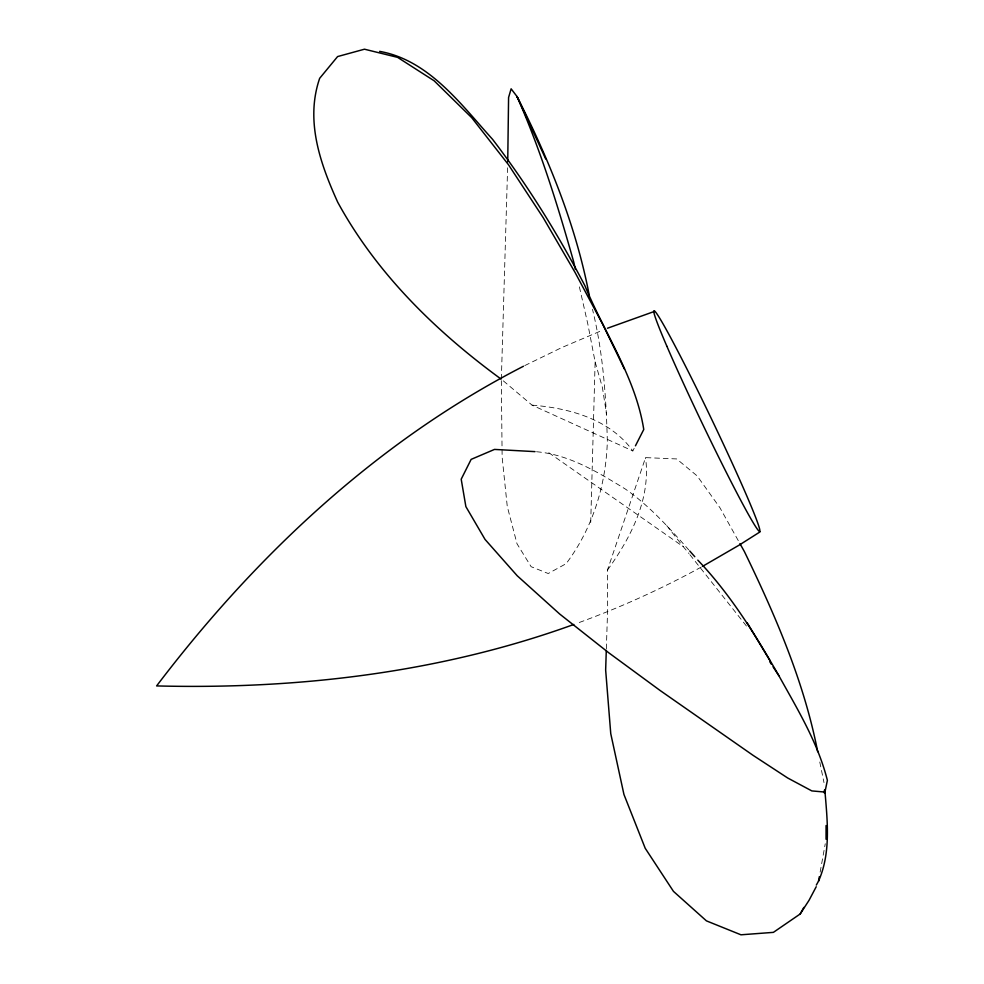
<?xml version="1.0" encoding="UTF-8"?>
<svg xmlns="http://www.w3.org/2000/svg" width="984" height="984" viewBox="0 0 984 984"><rect width="100%" height="100%" fill="white"/><g stroke="black" fill="none" stroke-linecap="round" stroke-linejoin="round"><path stroke-width="0.74" stroke-dasharray="4.92 3.69" d="M501.336 380.685L502.135 457.129L507.264 506.452L517.018 543.795L531.126 566.698L548.223 573.524L566.107 563.697C592.663 528.396 605.984 485.235 607.337 441.299C606.181 397.007 603.069 352.469 592.479 309.32M501.36 379.147L507.609 167.797M590.72 522.553L595.123 361.915L587.792 323.884L578.777 284.167M606.341 648.874L607.669 608.087L607.436 570.105L645.553 457.622L676.66 458.938L697.164 475.924L719.882 507.658L739.193 542.27M820.139 872.156L825.256 843.743M503.304 380.845L532.049 405.15L632.835 450.967L634.791 447.093M607.436 570.105C630.769 537.793 651.039 498.691 645.553 457.622M701.235 567.079C661.248 589.047 619.514 607.854 576.636 623.45M524.755 365.593L561.704 347.598L602.06 330.439M536.526 451.742C568.986 454.522 598.297 472.394 625.516 489.146C648.788 505.419 667.927 526.465 686.709 547.571L688.726 549.859M532.049 405.15C569.244 408.077 609.994 419.147 632.835 450.967M548.764 452.702L683.265 546.673L688.948 553.537M689.895 554.681L746.671 626.316M666.685 525.542L683.265 546.673M595.123 361.915L602.417 387.512L606.513 414.092M819.783 762.01L823.989 782.624"/><path stroke-width="1.48" d="M507.732 161.745L508.58 97.49L511.127 88.831L517.031 96.53C549.158 159.875 576.071 225.951 589.379 295.963M606.292 650.387L605.652 670.03L610.756 733.646L623.942 794.457L645.209 848.269L673.462 891.369L706.426 920.864L740.952 934.8L773.387 932.365L800.189 913.976L809.045 900.298L816.216 886.732M816.326 885.071L818.528 881.135L819.34 876.646M826.056 839.254L826.068 825.527M818.528 881.135C831.209 852.55 827.298 820.176 824.838 789.943M635.443 445.813L643.757 429.479C635.615 377.745 604.606 333.342 584.89 285.68C558.162 234.475 527.719 185.226 492.578 139.347C461.016 104.476 429.049 60.184 379.603 51.365M800.189 913.976L803.854 907.408M760.091 531.852L739.144 545.136L702.514 566.378M523.451 366.257C377.487 441.127 255.262 555.985 156.616 685.922C297.721 689.489 440.647 672.749 573.82 624.459M607.472 328.238L654.2 311.51M535.001 451.631L494.509 449.417L471.139 459.38L461.201 479.196L465.875 506.612L485.05 539.441L517.227 575.775L559.675 614.016L608.702 652.749L660.055 690.448L753.018 755.306L787.704 778L811.837 790.915L824.949 792.071L827.384 780.361C817.938 742.736 797.483 709.292 778.861 675.676C755.404 634.828 730.46 594.373 697.804 560.13M500.893 378.951C435.789 331.288 376.589 273.527 337.684 202.15C320.095 163.295 305.138 120.651 319.665 78.314L337.598 56.568L364.474 49.2L397.573 57.355L434.153 80.799L471.693 117.662L508.457 164.697L543.242 217.759L575 272.334L602.602 324.068L624.533 369.246M689.735 550.991L694.778 556.698M769.783 661.752L771.431 664.286M773.08 666.82L778.861 675.676M747.114 622.688L769.673 660.141M739.931 543.598L744.396 551.581C775.355 615.517 804.063 681.654 817.679 751.69M545.726 158.977L517.031 96.53C540.61 149.974 557.928 205.939 573.758 262.101L575.431 269.456M824.358 790.287L824.506 793.35M666.906 346.319A122.237 5.129 64.4 0 0 757.262 529.023A122.237 5.129 64.4 0 0 697.275 389.689A122.237 5.129 64.4 0 0 666.906 346.319"/></g></svg>
